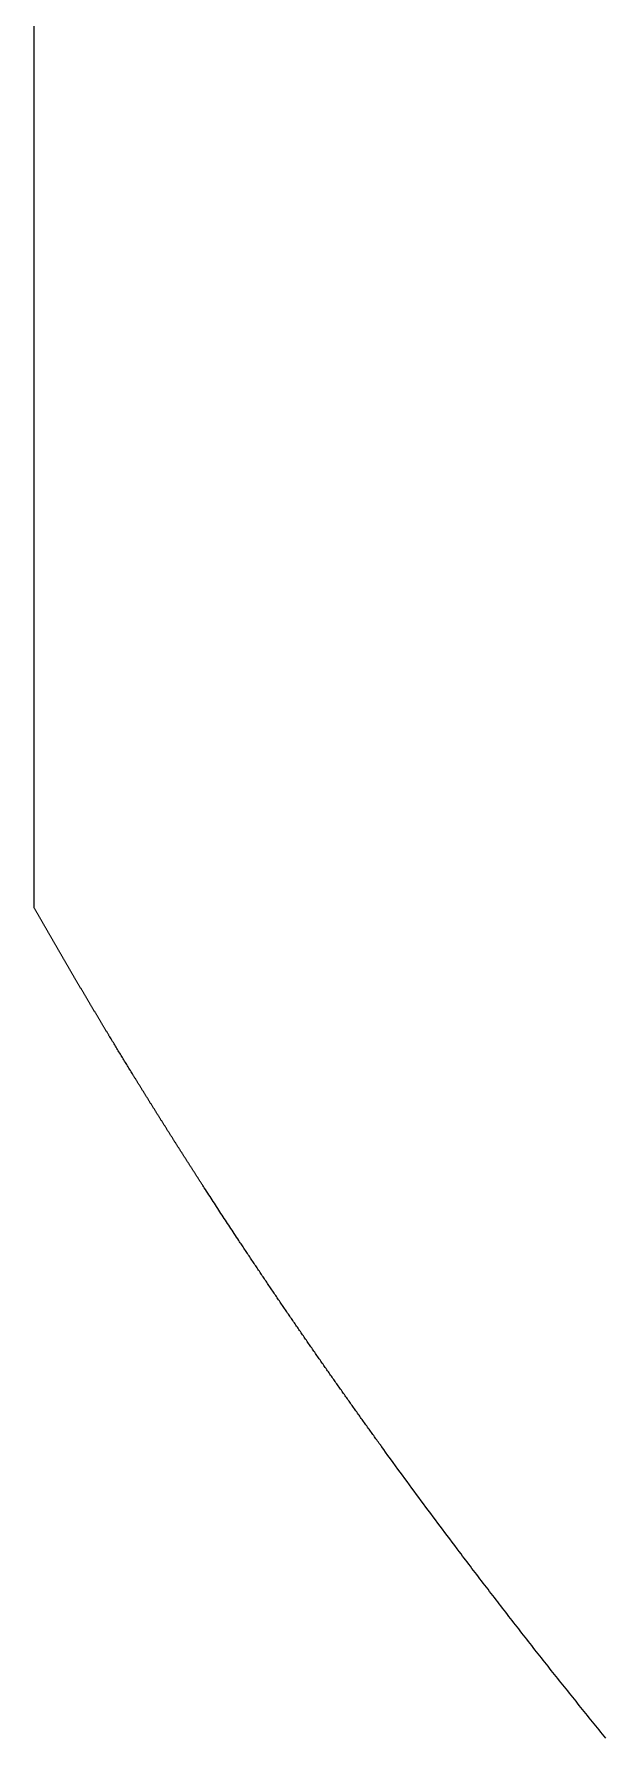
# Model space of a CAD drawing. Header units: millimetres. Extents: x 0 to 2438, y 0 to 1219.
# Drawn here: x 763.7 to 766.06, y 86.43 to 93.47 of the extents above; entities that cross this region are included whole.
import ezdxf

# ---------------------------------------------------------------- set-up
doc = ezdxf.new("R2010")
doc.units = ezdxf.units.MM
doc.layers.add('CUT', color=7, linetype='Continuous')

msp = doc.modelspace()

# ---------------------------------------------------------------- linework, layer by layer
at = {"layer": 'CUT'}
msp.add_lwpolyline([(766.0598, 86.4276), (766.0529, 86.436), (766.0461, 86.4445), (766.0392, 86.4529), (766.0323, 86.4614), (766.0255, 86.4699), (766.0186, 86.4783), (766.0117, 86.4868), (766.0049, 86.4952), (765.998, 86.5037), (765.9912, 86.5122), (765.9843, 86.5206), (765.9775, 86.5291), (765.9706, 86.5376), (765.9638, 86.5461), (765.957, 86.5546), (765.9501, 86.563), (765.9433, 86.5715), (765.9365, 86.58), (765.9297, 86.5885), (765.9229, 86.597), (765.9161, 86.6055), (765.9092, 86.614), (765.9024, 86.6225), (765.8956, 86.631), (765.8888, 86.6396), (765.882, 86.6481), (765.8753, 86.6566), (765.8685, 86.6651), (765.8617, 86.6736), (765.8549, 86.6822), (765.8481, 86.6907), (765.8414, 86.6992), (765.8346, 86.7077), (765.8278, 86.7163), (765.8211, 86.7248), (765.8143, 86.7334), (765.8075, 86.7419), (765.8008, 86.7505), (765.794, 86.759), (765.7873, 86.7676), (765.7805, 86.7761), (765.7738, 86.7847), (765.7671, 86.7932), (765.7603, 86.8018), (765.7536, 86.8104), (765.7469, 86.8189), (765.7402, 86.8275), (765.7335, 86.8361), (765.7267, 86.8447), (765.72, 86.8532), (765.7133, 86.8618), (765.7066, 86.8704), (765.6999, 86.879), (765.6932, 86.8876), (765.6865, 86.8962), (765.6798, 86.9048), (765.6732, 86.9134), (765.6665, 86.922), (765.6598, 86.9306), (765.6531, 86.9392), (765.6465, 86.9478), (765.6398, 86.9564), (765.6331, 86.965), (765.6265, 86.9737), (765.6198, 86.9823), (765.6132, 86.9909), (765.6065, 86.9995), (765.5999, 87.0082), (765.5932, 87.0168), (765.5866, 87.0254), (765.5799, 87.0341), (765.5733, 87.0427), (765.5667, 87.0514), (765.5601, 87.06), (765.5534, 87.0687), (765.5468, 87.0773), (765.5402, 87.086), (765.5336, 87.0946), (765.527, 87.1032), (765.5205, 87.1119), (765.5139, 87.1205), (765.5072, 87.1293), (765.5005, 87.1382), (765.4937, 87.147), (765.4872, 87.1557), (765.4809, 87.164), (765.4748, 87.1719), (765.4687, 87.18), (765.4621, 87.1887), (765.4546, 87.1987), (765.4457, 87.2105), (765.4359, 87.2235), (765.4256, 87.2372), (765.4152, 87.251), (765.4051, 87.2645), (765.3952, 87.2776), (765.3856, 87.2905), (765.3759, 87.3034), (765.3662, 87.3165), (765.3564, 87.3296), (765.3466, 87.3428), (765.3368, 87.3559), (765.327, 87.3691), (765.3173, 87.3823), (765.3075, 87.3954), (765.2978, 87.4085), (765.2881, 87.4217), (765.2784, 87.4348), (765.2687, 87.448), (765.2589, 87.4612), (765.2492, 87.4745), (765.2394, 87.4878), (765.2297, 87.501), (765.2202, 87.514), (765.2108, 87.5268), (765.2014, 87.5397), (765.1918, 87.553), (765.1816, 87.5669), (765.1709, 87.5817), (765.1604, 87.5962), (765.1508, 87.6094), (765.1432, 87.6199), (765.138, 87.6271), (765.1347, 87.6316), (765.1325, 87.6347), (765.1303, 87.6377), (765.1277, 87.6414), (765.1245, 87.6458), (765.121, 87.6506), (765.1175, 87.6554), (765.1142, 87.6601), (765.111, 87.6645), (765.1078, 87.6689), (765.1047, 87.6732), (765.1016, 87.6776), (765.0984, 87.682), (765.0951, 87.6865), (765.0919, 87.691), (765.0887, 87.6955), (765.0855, 87.6999), (765.0823, 87.7043), (765.0791, 87.7088), (765.076, 87.7132), (765.0728, 87.7177), (765.0696, 87.7221), (765.0664, 87.7266), (765.0632, 87.7311), (765.06, 87.7355), (765.0568, 87.74), (765.0536, 87.7444), (765.0505, 87.7489), (765.0473, 87.7533), (765.0441, 87.7578), (765.0409, 87.7622), (765.0377, 87.7667), (765.0346, 87.7712), (765.0314, 87.7756), (765.0282, 87.7801), (765.025, 87.7846), (765.0219, 87.789), (765.0187, 87.7935), (765.0155, 87.7979), (765.0123, 87.8024), (765.0092, 87.8069), (765.006, 87.8113), (765.0028, 87.8158), (764.9997, 87.8203), (764.9965, 87.8247), (764.9933, 87.8292), (764.9902, 87.8337), (764.987, 87.8382), (764.9838, 87.8426), (764.9807, 87.8471), (764.9775, 87.8516), (764.9743, 87.856), (764.9712, 87.8605), (764.968, 87.865), (764.9649, 87.8695), (764.9617, 87.8739), (764.9586, 87.8784), (764.9554, 87.8829), (764.9522, 87.8874), (764.9491, 87.8918), (764.9459, 87.8963), (764.9428, 87.9008), (764.9396, 87.9053), (764.9365, 87.9098), (764.9333, 87.9143), (764.9302, 87.9187), (764.927, 87.9232), (764.9239, 87.9277), (764.9207, 87.9322), (764.9176, 87.9367), (764.9145, 87.9412), (764.9113, 87.9456), (764.9082, 87.9501), (764.9051, 87.9546), (764.9019, 87.9591), (764.8988, 87.9636), (764.8956, 87.9681), (764.8925, 87.9726), (764.8894, 87.9771), (764.8862, 87.9816), (764.8831, 87.9861), (764.88, 87.9906), (764.8768, 87.995), (764.8737, 87.9995), (764.8706, 88.004), (764.8675, 88.0085), (764.8643, 88.013), (764.8612, 88.0175), (764.8581, 88.022), (764.855, 88.0265), (764.8518, 88.031), (764.8487, 88.0355), (764.8456, 88.04), (764.8425, 88.0445), (764.8394, 88.049), (764.8362, 88.0535), (764.8331, 88.058), (764.83, 88.0625), (764.8269, 88.0671), (764.8238, 88.0716), (764.8207, 88.0761), (764.8175, 88.0806), (764.8144, 88.0851), (764.8113, 88.0896), (764.8082, 88.0941), (764.8051, 88.0986), (764.802, 88.1031), (764.7989, 88.1076), (764.7958, 88.1121), (764.7927, 88.1167), (764.7896, 88.1212), (764.7865, 88.1257), (764.7834, 88.1302), (764.7803, 88.1347), (764.7772, 88.1392), (764.7741, 88.1437), (764.771, 88.1483), (764.7679, 88.1528), (764.7648, 88.1573), (764.7617, 88.1618), (764.7586, 88.1663), (764.7555, 88.1709), (764.7524, 88.1754), (764.7493, 88.1799), (764.7462, 88.1844), (764.7432, 88.189), (764.7401, 88.1935), (764.737, 88.198), (764.7339, 88.2025), (764.7308, 88.2071), (764.7277, 88.2116), (764.7246, 88.2161), (764.7216, 88.2206), (764.7185, 88.2252), (764.7154, 88.2297), (764.7123, 88.2342), (764.7092, 88.2388), (764.7062, 88.2433), (764.7031, 88.2478), (764.7, 88.2524), (764.697, 88.2569), (764.6939, 88.2614), (764.6908, 88.266), (764.6877, 88.2705), (764.6847, 88.275), (764.6816, 88.2796), (764.6785, 88.2841), (764.6755, 88.2887), (764.6724, 88.2932), (764.6693, 88.2977), (764.6663, 88.3023), (764.6632, 88.3068), (764.6602, 88.3114), (764.6571, 88.3159), (764.654, 88.3204), (764.651, 88.325), (764.6479, 88.3295), (764.6449, 88.3341), (764.6418, 88.3386), (764.6388, 88.3432), (764.6357, 88.3477), (764.6326, 88.3523), (764.6296, 88.3568), (764.6265, 88.3614), (764.6235, 88.3659), (764.6205, 88.3705), (764.6174, 88.375), (764.6144, 88.3796), (764.6113, 88.3841), (764.6083, 88.3887), (764.6052, 88.3932), (764.6022, 88.3978), (764.5991, 88.4023), (764.5961, 88.4069), (764.5931, 88.4115), (764.59, 88.416), (764.587, 88.4206), (764.5839, 88.4251), (764.5809, 88.4297), (764.5779, 88.4342), (764.5749, 88.4388), (764.5719, 88.4433), (764.5688, 88.4479), (764.5657, 88.4526), (764.5626, 88.4573), (764.5596, 88.4618), (764.5567, 88.4662), (764.5539, 88.4704), (764.5511, 88.4746), (764.5481, 88.4792), (764.5446, 88.4845), (764.5405, 88.4907), (764.5359, 88.4976), (764.5311, 88.5049), (764.5262, 88.5123), (764.5215, 88.5194), (764.5169, 88.5264), (764.5124, 88.5333), (764.5078, 88.5401), (764.5033, 88.5471), (764.4987, 88.554), (764.4941, 88.561), (764.4895, 88.568), (764.485, 88.575), (764.4804, 88.582), (764.4758, 88.589), (764.4713, 88.5959), (764.4667, 88.6029), (764.4622, 88.6099), (764.4576, 88.6168), (764.453, 88.6239), (764.4485, 88.6309), (764.4439, 88.6379), (764.4393, 88.6449), (764.4348, 88.6518), (764.4304, 88.6586), (764.426, 88.6654), (764.4215, 88.6724), (764.4167, 88.6798), (764.4117, 88.6876), (764.4067, 88.6952), (764.4022, 88.7022), (764.3986, 88.7078), (764.3961, 88.7116), (764.3945, 88.714), (764.3934, 88.7158), (764.3924, 88.7174), (764.3911, 88.7194), (764.3895, 88.7218), (764.3879, 88.7244), (764.3862, 88.727), (764.3845, 88.7295), (764.383, 88.7319), (764.3815, 88.7343), (764.38, 88.7366), (764.3784, 88.739), (764.3769, 88.7414), (764.3753, 88.7438), (764.3738, 88.7462), (764.3722, 88.7487), (764.3707, 88.7511), (764.3691, 88.7535), (764.3676, 88.7559), (764.366, 88.7583), (764.3645, 88.7607), (764.3629, 88.7631), (764.3614, 88.7655), (764.3599, 88.7679), (764.3583, 88.7703), (764.3568, 88.7727), (764.3552, 88.7751), (764.3537, 88.7775), (764.3521, 88.7799), (764.3506, 88.7824), (764.349, 88.7848), (764.3475, 88.7872), (764.346, 88.7896), (764.3444, 88.792), (764.3429, 88.7944), (764.3413, 88.7968), (764.3398, 88.7992), (764.3383, 88.8016), (764.3367, 88.804), (764.3352, 88.8064), (764.3336, 88.8089), (764.3321, 88.8113), (764.3306, 88.8137), (764.329, 88.8161), (764.3275, 88.8185), (764.3259, 88.8209), (764.3244, 88.8233), (764.3229, 88.8257), (764.3213, 88.8281), (764.3198, 88.8306), (764.3182, 88.833), (764.3167, 88.8354), (764.3152, 88.8378), (764.3136, 88.8402), (764.3121, 88.8426), (764.3106, 88.845), (764.309, 88.8474), (764.3075, 88.8499), (764.306, 88.8523), (764.3044, 88.8547), (764.3029, 88.8571), (764.3013, 88.8595), (764.2998, 88.8619), (764.2983, 88.8643), (764.2967, 88.8668), (764.2952, 88.8692), (764.2937, 88.8716), (764.2921, 88.874), (764.2906, 88.8764), (764.2891, 88.8788), (764.2876, 88.8812), (764.286, 88.8837), (764.2845, 88.8861), (764.283, 88.8885), (764.2814, 88.8909), (764.2799, 88.8933), (764.2784, 88.8957), (764.2768, 88.8982), (764.2753, 88.9006), (764.2738, 88.903), (764.2722, 88.9054), (764.2707, 88.9078), (764.2692, 88.9102), (764.2677, 88.9127), (764.2661, 88.9151), (764.2646, 88.9175), (764.2631, 88.9199), (764.2616, 88.9223), (764.26, 88.9248), (764.2585, 88.9272), (764.257, 88.9296), (764.2554, 88.932), (764.2539, 88.9344), (764.2524, 88.9369), (764.2509, 88.9393), (764.2493, 88.9417), (764.2478, 88.9441), (764.2463, 88.9465), (764.2448, 88.949), (764.2432, 88.9514), (764.2417, 88.9538), (764.2402, 88.9562), (764.2387, 88.9586), (764.2372, 88.9611), (764.2356, 88.9635), (764.2341, 88.9659), (764.2326, 88.9683), (764.2311, 88.9708), (764.2296, 88.9732), (764.228, 88.9756), (764.2265, 88.978), (764.225, 88.9804), (764.2235, 88.9829), (764.2219, 88.9853), (764.2204, 88.9877), (764.2189, 88.9901), (764.2174, 88.9926), (764.2159, 88.995), (764.2144, 88.9974), (764.2128, 88.9998), (764.2113, 89.0023), (764.2098, 89.0047), (764.2083, 89.0071), (764.2068, 89.0095), (764.2053, 89.012), (764.2037, 89.0144), (764.2022, 89.0168), (764.2007, 89.0192), (764.1992, 89.0217), (764.1977, 89.0241), (764.1962, 89.0265), (764.1946, 89.029), (764.1931, 89.0314), (764.1916, 89.0338), (764.1901, 89.0362), (764.1886, 89.0387), (764.1871, 89.0411), (764.1856, 89.0435), (764.1841, 89.0459), (764.1825, 89.0484), (764.181, 89.0508), (764.1795, 89.0532), (764.178, 89.0557), (764.1765, 89.0581), (764.175, 89.0605), (764.1735, 89.0629), (764.172, 89.0654), (764.1705, 89.0678), (764.1689, 89.0702), (764.1674, 89.0727), (764.1659, 89.0751), (764.1644, 89.0775), (764.1629, 89.08), (764.1614, 89.0824), (764.1599, 89.0848), (764.1584, 89.0873), (764.1569, 89.0897), (764.1554, 89.0921), (764.1539, 89.0945), (764.1524, 89.097), (764.1508, 89.0994), (764.1494, 89.1018), (764.1478, 89.1043), (764.1463, 89.1067), (764.1448, 89.1091), (764.1433, 89.1116), (764.1418, 89.114), (764.1403, 89.1164), (764.1388, 89.1189), (764.1373, 89.1213), (764.1358, 89.1237), (764.1343, 89.1262), (764.1328, 89.1286), (764.1313, 89.131), (764.1298, 89.1335), (764.1283, 89.1359), (764.1268, 89.1384), (764.1253, 89.1408), (764.1238, 89.1432), (764.1223, 89.1456), (764.1208, 89.148), (764.1193, 89.1505), (764.1178, 89.153), (764.1162, 89.1555), (764.1147, 89.158), (764.1132, 89.1605), (764.1118, 89.1627), (764.1105, 89.1647), (764.1093, 89.1668), (764.1078, 89.1693), (764.1058, 89.1725), (764.1033, 89.1765), (764.1004, 89.1813), (764.0972, 89.1864), (764.0941, 89.1916), (764.091, 89.1966), (764.0881, 89.2014), (764.0852, 89.2061), (764.0823, 89.2108), (764.0794, 89.2155), (764.0765, 89.2203), (764.0736, 89.2251), (764.0706, 89.23), (764.0677, 89.2348), (764.0647, 89.2396), (764.0618, 89.2444), (764.0589, 89.2491), (764.056, 89.2539), (764.0531, 89.2587), (764.0502, 89.2635), (764.0472, 89.2683), (764.0443, 89.2732), (764.0414, 89.278), (764.0385, 89.2828), (764.0356, 89.2876), (764.0327, 89.2922), (764.0299, 89.297), (764.027, 89.3018), (764.0239, 89.3068), (764.0208, 89.312), (764.0176, 89.3172), (764.0148, 89.3219), (764.0123, 89.326), (764.0104, 89.3291), (764.009, 89.3315), (764.0078, 89.3335), (764.0066, 89.3354), (764.0053, 89.3376), (764.0039, 89.34), (764.0024, 89.3424), (764.0009, 89.3449), (763.9995, 89.3473), (763.998, 89.3497), (763.9966, 89.352), (763.9952, 89.3543), (763.9938, 89.3567), (763.9924, 89.3591), (763.9909, 89.3614), (763.9895, 89.3638), (763.9881, 89.3662), (763.9867, 89.3685), (763.9853, 89.3709), (763.9839, 89.3732), (763.9824, 89.3756), (763.981, 89.378), (763.9796, 89.3803), (763.9782, 89.3827), (763.9768, 89.3851), (763.9753, 89.3874), (763.9739, 89.3898), (763.9725, 89.3922), (763.9711, 89.3945), (763.9697, 89.3969), (763.9683, 89.3993), (763.9668, 89.4016), (763.9654, 89.404), (763.964, 89.4064), (763.9626, 89.4087), (763.9612, 89.4111), (763.9598, 89.4135), (763.9583, 89.4158), (763.9569, 89.4182), (763.9555, 89.4206), (763.9541, 89.4229), (763.9527, 89.4253), (763.9513, 89.4277), (763.9499, 89.43), (763.9484, 89.4324), (763.947, 89.4348), (763.9456, 89.4371), (763.9442, 89.4395), (763.9428, 89.4419), (763.9414, 89.4442), (763.94, 89.4466), (763.9386, 89.449), (763.9371, 89.4514), (763.9357, 89.4537), (763.9343, 89.4561), (763.9329, 89.4585), (763.9315, 89.4608), (763.9301, 89.4632), (763.9287, 89.4656), (763.9273, 89.4679), (763.9259, 89.4703), (763.9245, 89.4727), (763.923, 89.4751), (763.9216, 89.4774), (763.9202, 89.4798), (763.9188, 89.4822), (763.9174, 89.4845), (763.916, 89.4869), (763.9146, 89.4893), (763.9132, 89.4917), (763.9118, 89.494), (763.9104, 89.4964), (763.909, 89.4988), (763.9076, 89.5011), (763.9062, 89.5035), (763.9048, 89.5059), (763.9034, 89.5083), (763.902, 89.5106), (763.9006, 89.513), (763.8992, 89.5154), (763.8978, 89.5178), (763.8964, 89.5201), (763.8949, 89.5225), (763.8935, 89.5249), (763.8921, 89.5273), (763.8907, 89.5296), (763.8893, 89.532), (763.8879, 89.5344), (763.8865, 89.5368), (763.8851, 89.5391), (763.8837, 89.5415), (763.8823, 89.5439), (763.8809, 89.5463), (763.8795, 89.5486), (763.8781, 89.551), (763.8767, 89.5534), (763.8753, 89.5558), (763.8739, 89.5581), (763.8725, 89.5605), (763.8712, 89.5629), (763.8698, 89.5653), (763.8684, 89.5677), (763.867, 89.57), (763.8656, 89.5724), (763.8642, 89.5748), (763.8628, 89.5772), (763.8614, 89.5795), (763.86, 89.5819), (763.8586, 89.5843), (763.8572, 89.5867), (763.8558, 89.5891), (763.8544, 89.5914), (763.853, 89.5938), (763.8516, 89.5962), (763.8502, 89.5986), (763.8488, 89.601), (763.8474, 89.6033), (763.846, 89.6057), (763.8446, 89.6081), (763.8433, 89.6105), (763.8419, 89.6129), (763.8405, 89.6152), (763.8391, 89.6176), (763.8377, 89.62), (763.8363, 89.6224), (763.8349, 89.6248), (763.8335, 89.6271), (763.8321, 89.6295), (763.8307, 89.6319), (763.8293, 89.6343), (763.828, 89.6367), (763.8266, 89.6391), (763.8252, 89.6414), (763.8238, 89.6438), (763.8224, 89.6462), (763.821, 89.6486), (763.8196, 89.651), (763.8182, 89.6534), (763.8169, 89.6557), (763.8155, 89.6581), (763.8141, 89.6605), (763.8127, 89.6629), (763.8113, 89.6653), (763.8099, 89.6677), (763.8085, 89.67), (763.8072, 89.6724), (763.8058, 89.6748), (763.8044, 89.6772), (763.803, 89.6796), (763.8016, 89.682), (763.8002, 89.6844), (763.7989, 89.6867), (763.7975, 89.6891), (763.7961, 89.6915), (763.7947, 89.6939), (763.7933, 89.6963), (763.7919, 89.6987), (763.7906, 89.7011), (763.7892, 89.7034), (763.7878, 89.7058), (763.7864, 89.7082), (763.785, 89.7106), (763.7837, 89.713), (763.7823, 89.7154), (763.7809, 89.7178), (763.7795, 89.7202), (763.7781, 89.7225), (763.7767, 89.7249), (763.7754, 89.7273), (763.774, 89.7297), (763.7726, 89.7321), (763.7712, 89.7345), (763.7699, 89.7369), (763.7685, 89.7393), (763.7671, 89.7417), (763.7657, 89.7441), (763.7644, 89.7464), (763.763, 89.7488), (763.7616, 89.7512), (763.7602, 89.7536), (763.7589, 89.756), (763.7575, 89.7584), (763.7561, 89.7608), (763.7547, 89.7632), (763.7534, 89.7656), (763.752, 89.768), (763.7506, 89.7703), (763.7492, 89.7727), (763.7479, 89.7751), (763.7465, 89.7775), (763.7451, 89.7799), (763.7438, 89.7823), (763.7424, 89.7847), (763.741, 89.7871), (763.7396, 89.7895), (763.7383, 89.7919), (763.7369, 89.7943), (763.7355, 89.7967), (763.7341, 89.7991), (763.7328, 89.8015), (763.7314, 89.8038), (763.7301, 89.8062), (763.7287, 89.8086), (763.7273, 89.811), (763.7259, 89.8134), (763.7246, 89.8158), (763.7232, 89.8182), (763.7218, 89.8206), (763.7205, 89.823), (763.7191, 89.8254), (763.7177, 89.8278), (763.7164, 89.8302), (763.715, 89.8326), (763.7136, 89.835), (763.7123, 89.8374), (763.7109, 89.8398), (763.7096, 89.8422), (763.7082, 89.8446), (763.7068, 89.847), (763.7055, 89.8494), (763.7041, 89.8518), (763.7027, 89.8542), (763.7014, 89.8566), (763.7, 89.8589), (763.7, 110.4538)], dxfattribs=at)

doc.saveas('drawing.dxf')
